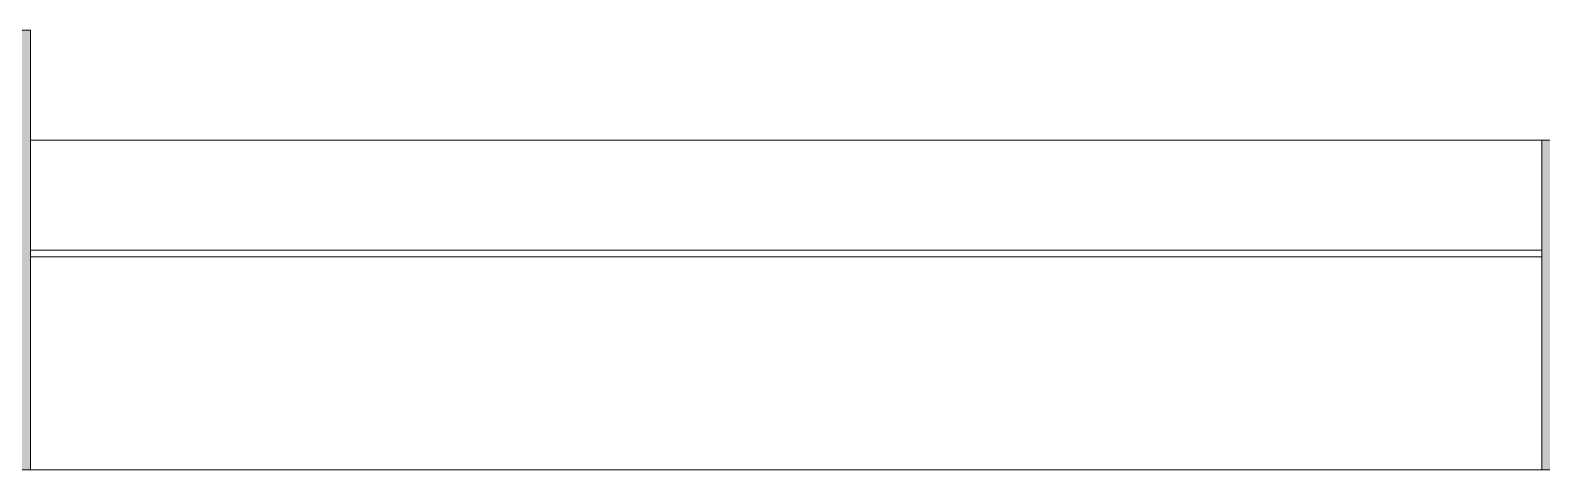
# Model space of a CAD drawing. Header units: inches. Extents: x 920 to 3122, y -545 to 2052.
# Drawn here: x 2560.6 to 2615.7, y 2035.5 to 2051.5 of the extents above; entities that cross this region are included whole.
import ezdxf

# ---------------------------------------------------------------- set-up
doc = ezdxf.new("R2010")
doc.units = ezdxf.units.IN
doc.header["$MEASUREMENT"] = 0
for name, color, linetype, lineweight in [('A-DETL', 90, 'Continuous', 9), ('A-DETL-GENF', 92, 'Continuous', 9), ('Victor Bldg - 7th Floor_LINK_dwg', 8, 'Continuous', 9), ('WINDOWS', 7, 'Continuous', 9)]:
    doc.layers.add(name, color=color, linetype=linetype, lineweight=lineweight)

# ---------------------------------------------------------------- blocks, each defined once
blk = doc.blocks.new('Victor Bldg - 7th Floor_LINK_dwg-6972240-Level 07  POWER _ SIGNAL')
at = {"layer": 'WINDOWS'}
for p, q in [((778, 2047.5), (723, 2047.5)), ((778, 2043.5), (723, 2043.5)), ((778, 2043.25), (723, 2043.25)), ((778, 2035.5), (723, 2035.5))]:
    blk.add_line(p, q, dxfattribs=at)

msp = doc.modelspace()

# ---------------------------------------------------------------- hatches: boundary and pattern name
at = {"layer": 'A-DETL-GENF'}
h = msp.add_hatch(color=7, dxfattribs=at)
h.paths.add_polyline_path([(2498.7446, 2035.5), (2560.6519, 2035.5), (2560.6519, 2051.5), (2496.6519, 2051.5), (2496.6519, 2035.5)], flags=0)
h.paths.add_polyline_path([(2441.6519, 2035.5), (2441.6519, 2047.5), (2435.6519, 2047.5), (2435.6519, 2035.5)], flags=0)
h.paths.add_polyline_path([(2876.6519, 2035.5), (2920.6519, 2035.5), (2920.6519, 2051.5), (2856.6519, 2051.5), (2856.6519, 2035.5), (2860.3078, 2035.5)], flags=0)
h.paths.add_polyline_path([(2621.6519, 2035.5), (2621.6519, 2047.5), (2615.6519, 2047.5), (2615.6519, 2035.5)], flags=0)
h.paths.add_polyline_path([(3038.4019, 2035.5), (3100.6519, 2035.5), (3100.6519, 2051.5), (3036.6519, 2051.5), (3036.6519, 2035.5)], flags=0)
h.paths.add_polyline_path([(2981.6519, 2035.5), (2981.6519, 2047.5), (2975.6519, 2047.5), (2975.6519, 2035.5)], flags=0)
h.paths.add_polyline_path([(2680.2769, 2035.5), (2740.6519, 2035.5), (2740.6519, 2051.5), (2676.6519, 2051.5), (2676.6519, 2035.5), (2679.6519, 2035.5)], flags=0)
h.paths.add_polyline_path([(2799.5056, 2035.5), (2801.4019, 2035.5), (2801.4019, 2047.5), (2795.6519, 2047.5), (2795.6519, 2035.5), (2798.8806, 2035.5)], flags=0)

# ---------------------------------------------------------------- linework, layer by layer
at = {"layer": 'A-DETL'}
for p, q in [((2560.6519, 2051.5), (2496.6519, 2051.5)), ((2560.6519, 2035.5), (2560.6519, 2051.5)), ((2621.6519, 2047.5), (2615.6519, 2047.5)), ((2615.6519, 2047.5), (2615.6519, 2035.5)), ((2496.6519, 2035.5), (2560.6519, 2035.5)), ((2615.6519, 2035.5), (2621.6519, 2035.5))]:
    msp.add_line(p, q, dxfattribs=at)

# ---------------------------------------------------------------- block references
at = {"layer": 'Victor Bldg - 7th Floor_LINK_dwg', "color": 7}
msp.add_blockref('Victor Bldg - 7th Floor_LINK_dwg-6972240-Level 07  POWER _ SIGNAL', (1837.6519, 0), dxfattribs=at)

doc.saveas('drawing.dxf')
